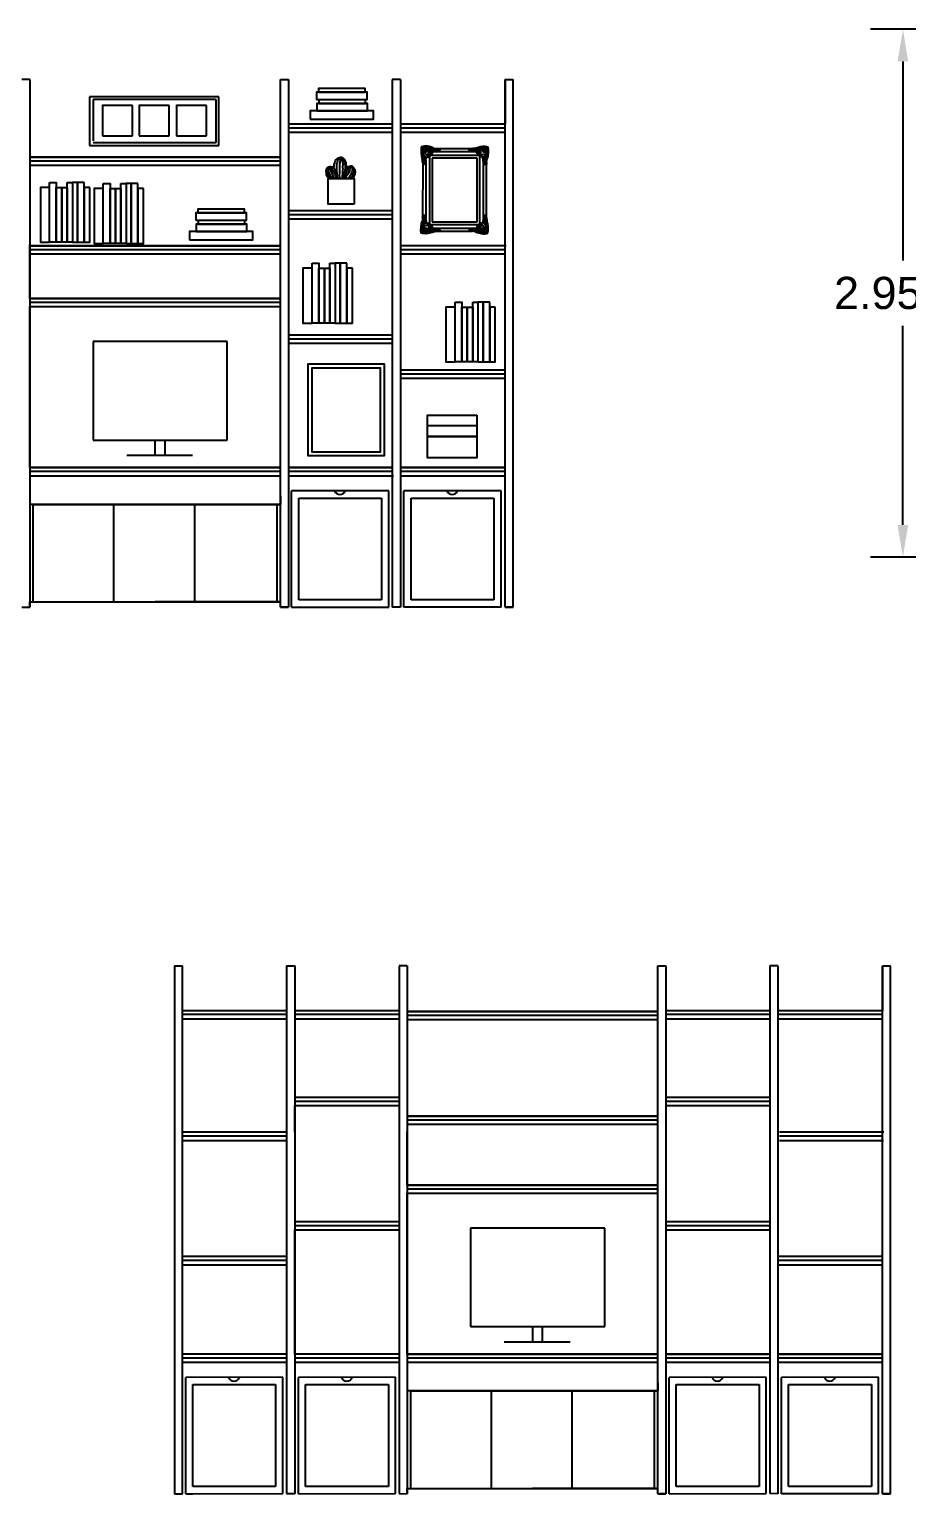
# Model space of a CAD drawing. Header units: millimetres. Extents: x 307.3 to 349.3, y 401.6 to 410.3.
# Drawn here: x 311.29 to 316.19, y 401.59 to 409.78 of the extents above; entities that cross this region are included whole.
import ezdxf

# ---------------------------------------------------------------- set-up
doc = ezdxf.new("R2010")
doc.units = ezdxf.units.MM
for name, color, linetype in [('AR - MUROS HATCH', 252, 'Continuous'), ('HATCH1', 253, 'Continuous'), ('v1', 6, 'Continuous'), ('v3', 4, 'Continuous')]:
    doc.layers.add(name, color=color, linetype=linetype)
doc.styles.get("Standard").update_dxf_attribs({"font": 'arial.ttf'})
doc.dimstyles.get("Standard").update_dxf_attribs({"dimtxt": 0.18, "dimasz": 0.18, "dimexe": 0.18, "dimexo": 0.0625, "dimgap": 0.09, "dimtad": 0, "dimtih": 1, "dimtoh": 1, "dimdec": 4, "dimzin": 0, "dimdsep": 46, "dimtxsty": 'Standard', "dimcen": 0.09, "dimadec": 0, "dimazin": 0, "dimtfac": 1, "dimtdec": 4, "dimtofl": 0, "dimtmove": 0, "dimatfit": 3, "dimfxl": 1, "dimtolj": 1, "dimtzin": 0, "dimarcsym": 0})

# ---------------------------------------------------------------- blocks, each defined once
blk = doc.blocks.new('*D75')
at = {"layer": 'Defpoints', "color": 0, "transparency": 16777216}
for p in [(316.9759, 409.7784), (316.1671, 406.8284), (316.9759, 406.8284)]:
    blk.add_point(p, dxfattribs=at)
at = {"layer": 'HATCH1', "color": 0, "lineweight": -2, "transparency": 16777216}
for p, q in [((316.9134, 409.7784), (315.9871, 409.7784)), ((316.1671, 409.5984), (316.1671, 408.4853)), ((316.1671, 407.0084), (316.1671, 408.1215)), ((316.9134, 406.8284), (315.9871, 406.8284))]:
    blk.add_line(p, q, dxfattribs=at)
at = {"layer": 'HATCH1', "color": 0, "transparency": 16777216}
for points in [[(316.1371, 409.5984), (316.1971, 409.5984), (316.1671, 409.7784)], [(316.1371, 407.0084), (316.1971, 407.0084), (316.1671, 406.8284)]]:
    blk.add_solid(points, dxfattribs=at)
at = {"layer": 'HATCH1', "color": 0, "transparency": 16777216, "insert": (316.1671, 408.3034), "char_height": 0.18, "attachment_point": 5}
blk.add_mtext('\\A1;2.9500', dxfattribs=at)
blk = doc.blocks.new('punta marco')
for p, q in [((-0.0294, 0.0244), (-0.03, 0.0158)), ((0.0141, -0.03), (0.0199, -0.0293))]:
    blk.add_line(p, q)
blk.add_circle((-0.0252, -0.022), 0.00257)
for centre, radius, start, end in [((0.0182, -0.021), 0.0561, 152.3927, 193.8107), ((-0.0634, 0.015), 0.0334, 342.5767, 1.3616), ((-0.0273, 0.0246), 0.00212, 75.3073, 185.7503), ((-0.0375, 0.0131), 0.0173, 344.0014, 51.5827), ((-0.0255, 0.0053), 0.00552, 308.2053, 32.8211), ((-0.0237, 0.058), 0.0933, 262.2378, 286.7912), ((0.0014, -0.0227), 0.00461, 46.0117, 150.4476), ((0.0142, -0.0763), 0.0463, 90.1244, 103.6796), ((0.008, -0.0364), 0.0173, 33.5953, 101.1766), ((0.0203, -0.0272), 0.00212, 259.4277, 9.8707)]:
    blk.add_arc(centre, radius, start, end)
for points, start_tangent, end_tangent in [([(-0.0283, 0.0103), (-0.0311, 0.0016), (-0.0328, -0.0115), (-0.0326, -0.0126)], (-0.294485, -0.955656), (0.407231, 0.913325)), ([(-0.0231, 0.0228), (-0.023, 0.0187), (-0.0271, 0.0051), (-0.0292, -0.0016)], (0.287145, -0.957887), (0.017925, -0.999839)), ([(-0.0182, 0.0009), (-0.0209, 0.0007), (-0.0211, -0.003)], (-0.9996, 0.028275), (0.039967, -0.999201)), ([(-0.0294, -0.0188), (-0.0366, -0.016)], (0.649463, -0.760393), (-0.920131, 0.39161)), ([(-0.0244, -0.0153), (-0.0245, -0.0115)], (-0.311457, -0.95026), (0.169444, 0.98554)), ([(-0.0221, -0.0261), (-0.0195, -0.0334)], (-0.752244, 0.658885), (0.380117, -0.924938)), ([(-0.023, -0.0171), (-0.0223, -0.0138)], (0.095799, -0.995401), (0.406287, 0.913746)), ([(0.0054, -0.0276), (-0.0031, -0.0305), (-0.0162, -0.0326), (-0.0174, -0.0324)], (-0.94768, -0.319221), (0.902434, 0.430829)), ([(0.0178, -0.022), (0.0137, -0.022), (0.0003, -0.0264), (-0.0064, -0.0287)], (-0.965026, 0.262154), (-0.999967, -0.008065))]:
    blk.add_spline(points, degree=3, dxfattribs=dict(start_tangent=start_tangent, end_tangent=end_tangent))
for points in [[(-0.0209, 0.0083), (-0.0263, -0.0004), (-0.0291, -0.0071), (-0.0298, -0.0116), (-0.0285, -0.0161), (-0.0254, -0.0179), (-0.0255, -0.0157), (-0.0268, -0.0152)], [(-0.0132, -0.0023), (-0.0158, 0.0011), (-0.018, 0.0008), (-0.0182, -0.0009), (-0.0184, -0.0062), (-0.0203, -0.0124)], [(-0.0245, -0.0211), (-0.0258, -0.0209), (-0.0264, -0.0227), (-0.0244, -0.0233), (-0.0244, -0.022), (-0.0255, -0.022)], [(0.0046, -0.0194), (-0.0041, -0.025), (-0.0108, -0.0279), (-0.0153, -0.0287), (-0.0198, -0.0275), (-0.0217, -0.0245), (-0.0195, -0.0245), (-0.0189, -0.0258)], [(-0.0205, -0.0213), (-0.0203, -0.0227), (-0.0185, -0.0232), (-0.0175, -0.0241)], [(-0.0183, -0.0249), (-0.0173, -0.026), (-0.0159, -0.0267)], [(-0.0104, -0.0046), (-0.0127, -0.0022), (-0.0143, -0.0045), (-0.0145, -0.0069), (-0.017, -0.0127)], [(-0.0075, -0.0103), (-0.0081, -0.0056), (-0.0115, -0.0048), (-0.0117, -0.0056), (-0.0128, -0.0097), (-0.0156, -0.0127)], [(-0.0026, -0.0204), (-0.0031, -0.0155), (-0.0045, -0.0138), (-0.0061, -0.0135), (-0.0117, -0.0183), (-0.0147, -0.0215)]]:
    blk.add_spline(points, degree=3)
for points, start_tangent in [([(-0.0221, 0.001), (-0.0237, -0.0007), (-0.028, -0.0092), (-0.0284, -0.0146), (-0.0264, -0.0166)], (-0.5361, -0.844155)), ([(-0.026, 0.0258), (-0.0263, 0.0197), (-0.0283, 0.0103)], (0.358426, -0.933558)), ([(-0.0199, 0.0011), (-0.0219, 0.001), (-0.0221, -0.0034), (-0.0233, -0.0112)], (-0.967058, 0.254557)), ([(-0.0302, -0.0209), (-0.0375, -0.0191)], (0.846019, -0.533153)), ([(-0.0315, -0.0226), (-0.0365, -0.0238)], (0.960783, -0.277301)), ([(-0.03, -0.0245), (-0.0354, -0.0292)], (0.980794, 0.195046)), ([(-0.0278, -0.0266), (-0.0326, -0.032)], (0.207248, 0.978288)), ([(-0.026, -0.0282), (-0.0272, -0.0332)], (-0.265311, 0.964163)), ([(-0.0242, -0.0269), (-0.0226, -0.0343)], (-0.522572, 0.852595)), ([(-0.0239, -0.0174), (-0.0224, -0.0181), (-0.0212, -0.0203), (-0.0205, -0.021), (-0.0174, -0.02)], (0.043458, -0.999055)), ([(-0.0224, -0.0178), (-0.0208, -0.0148)], (-0.090575, -0.99589)), ([(-0.0214, -0.0187), (-0.0177, -0.0169)], (-0.994104, 0.108431)), ([(-0.0212, -0.0201), (-0.0189, -0.0197)], (-0.959399, 0.282052)), ([(-0.0026, -0.0204), (-0.0045, -0.0223), (-0.0129, -0.0268), (-0.0183, -0.0273), (-0.0203, -0.0255)], (-0.829938, -0.557856)), ([(0.0209, -0.0248), (0.0148, -0.0252), (0.0054, -0.0276)], (-0.942558, 0.334044))]:
    blk.add_spline(points, degree=3, dxfattribs=dict(start_tangent=start_tangent))
at = {"end_tangent": (-0.749973, -0.661469)}
blk.add_spline([(-0.0041, -0.014), (-0.0047, -0.0103), (-0.007, -0.0101), (-0.0091, -0.0128), (-0.0113, -0.0166)], degree=3, dxfattribs=at)
blk.add_open_spline([(-0.0062, -0.0101), (-0.0054, -0.0101), (-0.0058, -0.0078), (-0.007, -0.0065), (-0.0074, -0.0066)], degree=3, knots=[0, 0, 0, 0, 0.002379416, 0.003929402, 0.003929402, 0.003929402, 0.003929402])

msp = doc.modelspace()

# ---------------------------------------------------------------- linework, layer by layer
at = {"layer": 'AR - MUROS HATCH'}
for points in [[(312.90334, 409.42701), (313.16417, 409.42701), (313.16417, 409.44776), (312.90334, 409.44776)], [(312.89222, 409.38622), (313.1753, 409.38622), (313.1753, 409.42701), (312.89222, 409.42701)], [(312.90542, 409.36286), (313.16625, 409.36286), (313.16625, 409.38361), (312.90542, 409.38361)], [(312.85618, 409.27584), (313.21004, 409.27584), (313.21004, 409.32207), (312.85618, 409.32207)], [(312.89429, 409.32207), (313.17737, 409.32207), (313.17737, 409.36286), (312.89429, 409.36286)], [(312.21762, 408.71184), (312.50071, 408.71184), (312.50071, 408.75263), (312.21762, 408.75263)], [(312.22875, 408.75263), (312.48958, 408.75263), (312.48958, 408.77339), (312.22875, 408.77339)], [(312.23082, 408.68848), (312.49165, 408.68848), (312.49165, 408.70923), (312.23082, 408.70923)], [(312.18159, 408.60146), (312.53544, 408.60146), (312.53544, 408.64769), (312.18159, 408.64769)], [(312.2197, 408.64769), (312.50278, 408.64769), (312.50278, 408.68848), (312.2197, 408.68848)]]:
    msp.add_lwpolyline(points, close=True, dxfattribs=at)
at = {"layer": 'HATCH1', "color": 114, "true_color": 0x139b48}
for p, q in [((311.29006, 409.49803), (311.24506, 409.49803)), ((311.29006, 409.49803), (311.29006, 406.54803)), ((311.29006, 409.49803), (311.29006, 409.19803)), ((312.69006, 406.54803), (312.69006, 409.49803)), ((312.69006, 409.49803), (312.73506, 409.49803)), ((312.73506, 409.49803), (312.73506, 406.54803)), ((313.31508, 409.49803), (313.31508, 406.54915)), ((313.36008, 409.49803), (313.31508, 409.49803)), ((313.36008, 409.49803), (313.36008, 406.54803)), ((313.94506, 406.54803), (313.94506, 409.49803)), ((313.94506, 409.49803), (313.94506, 409.24803)), ((313.94506, 409.49803), (313.99006, 409.49803)), ((313.99006, 406.54803), (313.99006, 409.49803)), ((311.29006, 409.20303), (311.29006, 408.95303)), ((313.31647, 409.24803), (312.73149, 409.24803)), ((312.73149, 409.20303), (313.31166, 409.20303)), ((313.94506, 409.24803), (313.36008, 409.24803)), ((313.36008, 409.20303), (313.94025, 409.20303)), ((311.29006, 409.15303), (311.29006, 409.14303)), ((311.99006, 409.06303), (311.29006, 409.06303)), ((311.29006, 409.06303), (312.69006, 409.06303)), ((311.29006, 409.01803), (312.69006, 409.01803)), ((311.29006, 409.01803), (312.68943, 409.01803)), ((312.73506, 408.71803), (313.31756, 408.71803)), ((312.73506, 408.71803), (313.31675, 408.71803)), ((312.73506, 408.71803), (313.31444, 408.71803)), ((312.73506, 408.71803), (313.31523, 408.71803)), ((311.29006, 408.27303), (311.29006, 408.57303)), ((311.29006, 408.27303), (311.29006, 408.57303)), ((311.29006, 408.56803), (312.68882, 408.56803)), ((311.29006, 408.56803), (312.68333, 408.56803)), ((311.99006, 408.56803), (311.29006, 408.56803)), ((311.29006, 408.56803), (312.69006, 408.56803)), ((311.29006, 408.52303), (312.69006, 408.52303)), ((311.29006, 408.52303), (312.68943, 408.52303)), ((311.29006, 408.27303), (311.29006, 408.52303)), ((311.29006, 408.52303), (312.68666, 408.52303)), ((313.3693, 408.52303), (313.94506, 408.52303)), ((313.3693, 408.52303), (313.94868, 408.52303)), ((313.3693, 408.52303), (313.94947, 408.52303)), ((311.99006, 408.27303), (311.29006, 408.27303)), ((311.29006, 408.27303), (312.69006, 408.27303)), ((311.29006, 407.32803), (311.29006, 408.22803)), ((311.29006, 407.32803), (311.29006, 408.22803)), ((311.29006, 408.22803), (312.69006, 408.22803)), ((311.29006, 408.22803), (312.68943, 408.22803)), ((312.73506, 408.02303), (313.31675, 408.02303)), ((312.73506, 408.02303), (312.96204, 408.02303)), ((312.73506, 408.02303), (313.31444, 408.02303)), ((312.73506, 408.02303), (313.31523, 408.02303)), ((313.36489, 407.82803), (313.94427, 407.82803)), ((313.36489, 407.82803), (313.94506, 407.82803)), ((311.99006, 407.32803), (311.29006, 407.32803)), ((311.29006, 407.32803), (312.69006, 407.32803)), ((311.29006, 407.32803), (311.29006, 407.16803)), ((312.73506, 407.32803), (313.31756, 407.32803)), ((313.36256, 407.32803), (313.94506, 407.32803)), ((311.29006, 407.28303), (312.68943, 407.28303)), ((312.73627, 407.28303), (313.32126, 407.28303)), ((313.36135, 407.28303), (313.94633, 407.28303)), ((312.69032, 407.16803), (312.69032, 407.12303)), ((313.29508, 407.19915), (312.75258, 407.19803)), ((313.29508, 407.19915), (312.75258, 407.19803)), ((313.29508, 407.19915), (312.75258, 407.19803)), ((312.75258, 406.54803), (312.75258, 407.19803)), ((312.79258, 406.58907), (312.79258, 407.15811)), ((312.79258, 407.15811), (313.25508, 407.15811)), ((313.25508, 407.15811), (313.25508, 406.58907)), ((313.29508, 406.54915), (313.29508, 407.19915)), ((313.92258, 407.19915), (313.38008, 407.19803)), ((313.92258, 407.19915), (313.38008, 407.19803)), ((313.92258, 407.19915), (313.38008, 407.19803)), ((313.38008, 406.54803), (313.38008, 407.19803)), ((313.42008, 406.58907), (313.42008, 407.15811)), ((313.42008, 407.15811), (313.88258, 407.15811)), ((313.88258, 407.15811), (313.88258, 406.58907)), ((313.92258, 406.54915), (313.92258, 407.19915)), ((312.69032, 407.12303), (311.29006, 407.12303)), ((311.31006, 406.57803), (311.31006, 407.12303)), ((311.31006, 407.12303), (312.69006, 407.12303)), ((311.76006, 406.57803), (311.76006, 407.12291)), ((311.76006, 407.12291), (312.21006, 407.12291)), ((312.21006, 407.12291), (312.21006, 406.5784)), ((312.69006, 407.12303), (312.67006, 407.12303)), ((312.67006, 407.12303), (312.67006, 406.57803)), ((312.69006, 406.54803), (312.69006, 406.59803)), ((313.25508, 406.58907), (312.79258, 406.58907)), ((313.88258, 406.58907), (313.42008, 406.58907)), ((311.24506, 406.54915), (311.29006, 406.54803)), ((311.29006, 406.54803), (311.29006, 406.57803)), ((311.29006, 406.57803), (312.69006, 406.57803)), ((311.29006, 406.57803), (311.31006, 406.57803)), ((311.31006, 406.57803), (311.76006, 406.57803)), ((312.69006, 406.57803), (311.99006, 406.57803)), ((312.69006, 406.54803), (312.73506, 406.54803)), ((312.73506, 406.54803), (312.69006, 406.54803)), ((312.73506, 406.54803), (312.69006, 406.54803)), ((312.73278, 406.54803), (312.73506, 406.54803)), ((312.75258, 406.54803), (313.29508, 406.54915)), ((313.36008, 406.54803), (313.31508, 406.54915)), ((313.92258, 406.54803), (313.38008, 406.54803)), ((313.94506, 406.54803), (313.99006, 406.54803)), ((313.99006, 406.54803), (313.94506, 406.54803)), ((313.99006, 406.54803), (313.94506, 406.54803)), ((313.99006, 406.54803), (313.94506, 406.54803)), ((313.99006, 406.54803), (313.94506, 406.54803)), ((313.94506, 406.54803), (313.94527, 406.54803)), ((312.09862, 404.54279), (312.09862, 401.59279)), ((312.09862, 404.54279), (312.14362, 404.54279)), ((312.14362, 401.59279), (312.14362, 404.54279)), ((312.72364, 404.54279), (312.72364, 401.59391)), ((312.72364, 404.54279), (312.74862, 404.54279)), ((312.74862, 404.54279), (312.77112, 404.54279)), ((312.77112, 404.54279), (312.77112, 401.59279)), ((313.39862, 404.54279), (313.35362, 404.54279)), ((313.35362, 404.54279), (313.35362, 401.59391)), ((313.39862, 404.54279), (313.39862, 401.59279)), ((313.39862, 404.54279), (313.39862, 404.24279)), ((314.79862, 401.59279), (314.79862, 404.54279)), ((314.79862, 404.54279), (314.84362, 404.54279)), ((314.84362, 404.54279), (314.84362, 401.59279)), ((315.42364, 404.54279), (315.42364, 401.59391)), ((315.46864, 404.54279), (315.42364, 404.54279)), ((315.46864, 404.54279), (315.46864, 401.59279)), ((316.05362, 401.59279), (316.05362, 404.54279)), ((316.05362, 404.54279), (316.05362, 404.29279)), ((316.05362, 404.54279), (316.09862, 404.54279)), ((316.09862, 401.59279), (316.09862, 404.54279)), ((312.72571, 404.29279), (312.14073, 404.29279)), ((313.35417, 404.29279), (312.76918, 404.29279)), ((315.42503, 404.29279), (314.84005, 404.29279)), ((316.05362, 404.29279), (315.46864, 404.29279)), ((312.14073, 404.24779), (312.7209, 404.24779)), ((312.77112, 404.24779), (313.35129, 404.24779)), ((314.09862, 404.28779), (313.39862, 404.28779)), ((313.39862, 404.28779), (314.79862, 404.28779)), ((313.39862, 404.24779), (313.39862, 403.99779)), ((313.39862, 404.24279), (314.79862, 404.24279)), ((313.39862, 404.24279), (314.79799, 404.24279)), ((314.84005, 404.24779), (315.42022, 404.24779)), ((315.46864, 404.24779), (316.04881, 404.24779)), ((313.39862, 404.19779), (313.39862, 404.18779)), ((312.77112, 403.61279), (312.77112, 403.76279)), ((312.77112, 403.76279), (313.35362, 403.76279)), ((312.77112, 403.76279), (313.35281, 403.76279)), ((312.77112, 403.76279), (313.35049, 403.76279)), ((312.77112, 403.76279), (313.35129, 403.76279)), ((314.84362, 403.76279), (315.42612, 403.76279)), ((314.84362, 403.76279), (315.42531, 403.76279)), ((314.84362, 403.76279), (315.42299, 403.76279)), ((314.84362, 403.76279), (315.42379, 403.76279)), ((313.39862, 403.70279), (314.79738, 403.70279)), ((313.39862, 403.70279), (314.79189, 403.70279)), ((314.09862, 403.70279), (313.39862, 403.70279)), ((313.39862, 403.70279), (314.79862, 403.70279)), ((313.39862, 403.65779), (314.79862, 403.65779)), ((313.39862, 403.65779), (314.79799, 403.65779)), ((313.39862, 403.65779), (314.79522, 403.65779)), ((312.14362, 403.51779), (312.14362, 403.56779)), ((312.14362, 403.56779), (312.71938, 403.56779)), ((312.14362, 403.56779), (312.72299, 403.56779)), ((312.14362, 403.56779), (312.72379, 403.56779)), ((313.39862, 403.31779), (313.39862, 403.61779)), ((313.39862, 403.31779), (313.39862, 403.61779)), ((313.39862, 403.31779), (313.39862, 403.56779)), ((315.47786, 403.56779), (316.05362, 403.56779)), ((315.47786, 403.56779), (316.05723, 403.56779)), ((315.47786, 403.56779), (316.05803, 403.56779)), ((312.14362, 402.91779), (312.14362, 403.51779)), ((314.09862, 403.31779), (313.39862, 403.31779)), ((313.39862, 403.31779), (314.79862, 403.31779)), ((313.39862, 402.37279), (313.39862, 403.27279)), ((313.39862, 402.37279), (313.39862, 403.27279)), ((313.39862, 403.27279), (314.79862, 403.27279)), ((313.39862, 403.27279), (314.79799, 403.27279)), ((312.77112, 402.91779), (312.77112, 403.06779)), ((312.77112, 403.06779), (313.35281, 403.06779)), ((312.77112, 403.06779), (312.9981, 403.06779)), ((312.77112, 403.06779), (313.35049, 403.06779)), ((312.77112, 403.06779), (313.35129, 403.06779)), ((314.84362, 403.06779), (315.42531, 403.06779)), ((314.84362, 403.06779), (315.0706, 403.06779)), ((314.84362, 403.06779), (315.42299, 403.06779)), ((314.84362, 403.06779), (315.42379, 403.06779)), ((312.77112, 402.37279), (312.77112, 402.91779)), ((312.14362, 402.37279), (312.14362, 402.87279)), ((312.14362, 402.87279), (312.3706, 402.87279)), ((312.14362, 402.87279), (312.72299, 402.87279)), ((312.14362, 402.87279), (312.72379, 402.87279)), ((315.47345, 402.87279), (316.05282, 402.87279)), ((315.47345, 402.87279), (316.05362, 402.87279)), ((312.14362, 402.37279), (312.14362, 402.77279)), ((312.14362, 402.32779), (312.14362, 402.35279)), ((312.14362, 402.32779), (312.72379, 402.32779)), ((313.35362, 402.37279), (312.77112, 402.37279)), ((312.77359, 402.32779), (313.35407, 402.32779)), ((314.09862, 402.37279), (313.39862, 402.37279)), ((313.39862, 402.37279), (314.79862, 402.37279)), ((313.39862, 402.37279), (313.39862, 402.21279)), ((313.39862, 402.32779), (314.79799, 402.32779)), ((314.84362, 402.37279), (315.42612, 402.37279)), ((314.84483, 402.32779), (315.42981, 402.32779)), ((315.46991, 402.32779), (316.05489, 402.32779)), ((315.47112, 402.37279), (316.05362, 402.37279)), ((312.70364, 402.24391), (312.16114, 402.24279)), ((312.16114, 401.59279), (312.16114, 402.24279)), ((312.70364, 401.59391), (312.70364, 402.24391)), ((313.33362, 402.24391), (312.79112, 402.24279)), ((313.33362, 402.24391), (312.79112, 402.24279)), ((313.33362, 402.24391), (312.79112, 402.24279)), ((312.79112, 401.59279), (312.79112, 402.24279)), ((313.33362, 401.59391), (313.33362, 402.24391)), ((315.40364, 402.24391), (314.86114, 402.24279)), ((315.40364, 402.24391), (314.86114, 402.24279)), ((315.40364, 402.24391), (314.86114, 402.24279)), ((314.86114, 401.59279), (314.86114, 402.24279)), ((315.40364, 401.59391), (315.40364, 402.24391)), ((316.03114, 402.24391), (315.48864, 402.24279)), ((316.03114, 402.24391), (315.48864, 402.24279)), ((316.03114, 402.24391), (315.48864, 402.24279)), ((315.48864, 401.59279), (315.48864, 402.24279)), ((316.03114, 401.59391), (316.03114, 402.24391)), ((312.20114, 401.63383), (312.20114, 402.20287)), ((312.20114, 402.20287), (312.66364, 402.20287)), ((312.66364, 402.20287), (312.66364, 401.63383)), ((312.83112, 401.63383), (312.83112, 402.20287)), ((312.83112, 402.20287), (313.29362, 402.20287)), ((313.29362, 402.20287), (313.29362, 401.63383)), ((314.79888, 402.16779), (313.39862, 402.16779)), ((313.41862, 401.62279), (313.41862, 402.16779)), ((313.41862, 402.16779), (314.79862, 402.16779)), ((313.86862, 401.62279), (313.86862, 402.16767)), ((313.86862, 402.16767), (314.31862, 402.16767)), ((314.31862, 402.16767), (314.31862, 401.62316)), ((314.79862, 402.16779), (314.77862, 402.16779)), ((314.77862, 402.16779), (314.77862, 401.62279)), ((314.79888, 402.21279), (314.79888, 402.16779)), ((314.90114, 401.63383), (314.90114, 402.20287)), ((314.90114, 402.20287), (315.36364, 402.20287)), ((315.36364, 402.20287), (315.36364, 401.63383)), ((315.52864, 401.63383), (315.52864, 402.20287)), ((315.52864, 402.20287), (315.99114, 402.20287)), ((315.99114, 402.20287), (315.99114, 401.63383)), ((312.09862, 401.59279), (312.14362, 401.59279)), ((312.09862, 401.59279), (312.14362, 401.59279)), ((312.09862, 401.59279), (312.14362, 401.59279)), ((312.16114, 401.59279), (312.70364, 401.59391)), ((312.16114, 401.59279), (312.20114, 401.59279)), ((312.66364, 401.63383), (312.20114, 401.63383)), ((312.77112, 401.59279), (312.72364, 401.59279)), ((312.79112, 401.59279), (313.33362, 401.59391)), ((312.79112, 401.59279), (313.33362, 401.59391)), ((313.29362, 401.63383), (312.83112, 401.63383)), ((313.35362, 401.59391), (313.39862, 401.59279)), ((313.39862, 401.59279), (313.39862, 401.62279)), ((313.39862, 401.62279), (314.79862, 401.62279)), ((313.39862, 401.62279), (313.41862, 401.62279)), ((313.41862, 401.62279), (313.86862, 401.62279)), ((314.79862, 401.62279), (314.09862, 401.62279)), ((314.79862, 401.59279), (314.79862, 401.64279)), ((314.79862, 401.59279), (314.84362, 401.59279)), ((314.84362, 401.59279), (314.79862, 401.59279)), ((314.84362, 401.59279), (314.79862, 401.59279)), ((314.84134, 401.59279), (314.84362, 401.59279)), ((314.86114, 401.59279), (315.40364, 401.59391)), ((315.36364, 401.63383), (314.90114, 401.63383)), ((315.46864, 401.59279), (315.42364, 401.59391)), ((316.03114, 401.59279), (315.48864, 401.59279)), ((315.99114, 401.63383), (315.52864, 401.63383)), ((316.05362, 401.59279), (316.09862, 401.59279)), ((316.09862, 401.59279), (316.05362, 401.59279)), ((316.09862, 401.59279), (316.05362, 401.59279)), ((316.09862, 401.59279), (316.05362, 401.59279)), ((316.09862, 401.59279), (316.05362, 401.59279)), ((316.05362, 401.59279), (316.05382, 401.59279))]:
    msp.add_line(p, q, dxfattribs=at)
at = {"layer": 'HATCH1', "color": 215, "true_color": 0xa953a0}
for p, q in [((313.31399, 409.24803), (312.73149, 409.24803)), ((312.73149, 409.22803), (313.31086, 409.22803)), ((313.94258, 409.24803), (313.36008, 409.24803)), ((313.36008, 409.22803), (313.93945, 409.22803)), ((312.69006, 409.06303), (311.29006, 409.06303)), ((311.29006, 409.04303), (312.68868, 409.04303)), ((313.31756, 408.76303), (312.73506, 408.76303)), ((312.73506, 408.74303), (313.31444, 408.74303)), ((312.69006, 408.56803), (311.29006, 408.56803)), ((311.29006, 408.54803), (312.68868, 408.54803)), ((313.9518, 408.56803), (313.3693, 408.56803)), ((313.3693, 408.54803), (313.94868, 408.54803)), ((312.69006, 408.27303), (311.29006, 408.27303)), ((311.29006, 408.25303), (312.68868, 408.25303)), ((313.31756, 408.06803), (312.73506, 408.06803)), ((312.73506, 408.04803), (313.31444, 408.04803)), ((313.94739, 407.87303), (313.36489, 407.87303)), ((313.36489, 407.85303), (313.94427, 407.85303)), ((312.69006, 407.32803), (311.29006, 407.32803)), ((313.31756, 407.32803), (312.73506, 407.32803)), ((313.94506, 407.32803), (313.36256, 407.32803)), ((311.29006, 407.30803), (312.68868, 407.30803)), ((312.73506, 407.30803), (313.31444, 407.30803)), ((313.36256, 407.30803), (313.94194, 407.30803)), ((312.72323, 404.29279), (312.14073, 404.29279)), ((313.35362, 404.29279), (312.77112, 404.29279)), ((315.42255, 404.29279), (314.84005, 404.29279)), ((316.05114, 404.29279), (315.46864, 404.29279)), ((312.14073, 404.27279), (312.7201, 404.27279)), ((312.77112, 404.27279), (313.35049, 404.27279)), ((314.79862, 404.28779), (313.39862, 404.28779)), ((313.39862, 404.26779), (314.79723, 404.26779)), ((314.84005, 404.27279), (315.41942, 404.27279)), ((315.46864, 404.27279), (316.04801, 404.27279)), ((313.35362, 403.80779), (312.77112, 403.80779)), ((315.42612, 403.80779), (314.84362, 403.80779)), ((312.77112, 403.78779), (313.35049, 403.78779)), ((314.84362, 403.78779), (315.42299, 403.78779)), ((314.79862, 403.70279), (313.39862, 403.70279)), ((313.39862, 403.68279), (314.79723, 403.68279)), ((312.72612, 403.61279), (312.14362, 403.61279)), ((312.14362, 403.59279), (312.72299, 403.59279)), ((316.06036, 403.61279), (315.47786, 403.61279)), ((315.47786, 403.59279), (316.05723, 403.59279)), ((314.79862, 403.31779), (313.39862, 403.31779)), ((313.39862, 403.29779), (314.79723, 403.29779)), ((313.35362, 403.11279), (312.77112, 403.11279)), ((312.77112, 403.09279), (313.35049, 403.09279)), ((315.42612, 403.11279), (314.84362, 403.11279)), ((314.84362, 403.09279), (315.42299, 403.09279)), ((312.72612, 402.91779), (312.14362, 402.91779)), ((312.14362, 402.89779), (312.72299, 402.89779)), ((316.05595, 402.91779), (315.47345, 402.91779)), ((315.47345, 402.89779), (316.05282, 402.89779)), ((312.72612, 402.37279), (312.14362, 402.37279)), ((312.14362, 402.35279), (312.72299, 402.35279)), ((313.35362, 402.37279), (312.77112, 402.37279)), ((312.77112, 402.35279), (313.35049, 402.35279)), ((314.79862, 402.37279), (313.39862, 402.37279)), ((313.39862, 402.35279), (314.79723, 402.35279)), ((315.42612, 402.37279), (314.84362, 402.37279)), ((314.84362, 402.35279), (315.42299, 402.35279)), ((316.05362, 402.37279), (315.47112, 402.37279)), ((315.47112, 402.35279), (316.05049, 402.35279))]:
    msp.add_line(p, q, dxfattribs=at)
at = {"layer": 'HATCH1', "color": 7}
for p, q in [((311.64356, 408.0326), (311.64356, 407.4826)), ((312.39356, 408.0326), (311.64356, 408.0326)), ((312.39356, 407.4826), (312.39356, 408.0326)), ((311.64356, 407.4826), (312.39356, 407.4826)), ((312.04425, 407.48288), (312.04425, 407.39589)), ((311.98914, 407.48009), (311.98914, 407.39744)), ((311.83215, 407.39744), (312.19971, 407.39744)), ((313.75212, 403.07736), (313.75212, 402.52736)), ((314.50212, 403.07736), (313.75212, 403.07736)), ((314.50212, 402.52736), (314.50212, 403.07736)), ((313.75212, 402.52736), (314.50212, 402.52736)), ((314.0977, 402.52485), (314.0977, 402.4422)), ((314.1528, 402.52764), (314.1528, 402.44065)), ((313.9407, 402.4422), (314.30827, 402.4422))]:
    msp.add_line(p, q, dxfattribs=at)
at = {"layer": 'HATCH1', "color": 114, "true_color": 0x139b48}
for centre in [(313.02258, 407.21053), (313.65008, 407.21053), (312.43114, 402.25529), (313.06112, 402.25529), (315.13114, 402.25529), (315.75864, 402.25529)]:
    msp.add_arc(centre, 0.0325, 202.619865, 337.380135, dxfattribs=at)
at = {"layer": 'v1', "color": 4}
msp.add_line((313.78666, 407.56156), (313.51118, 407.56156), dxfattribs=at)
for points in [[(312.98727, 409.00618), (312.98998, 409.0158), (312.99068, 409.02471), (312.9935, 409.03198), (312.99584, 409.04018), (312.99866, 409.04604), (313.00476, 409.05284), (313.00875, 409.05613), (313.01532, 409.06035), (313.0233, 409.06316), (313.02964, 409.0641), (313.03715, 409.06105), (313.0416, 409.0573), (313.04583, 409.05167), (313.05099, 409.04182), (313.05475, 409.03549), (313.05592, 409.02307), (313.05733, 409.01416), (313.05709, 409.00478), (313.05615, 408.99798), (313.05381, 408.98592), (313.05264, 408.98076), (313.05146, 408.97185), (313.05123, 408.96154), (313.05099, 408.95474), (313.05052, 408.94747), (313.05005, 408.94466), (313.04442, 408.94513), (313.0294, 408.94513), (313.01861, 408.94606), (313.0104, 408.94606), (313.00398, 408.9484)], [(313.01532, 409.06035), (313.01289, 409.04903), (313.00888, 409.04384), (313.00651, 409.0337), (313.00368, 409.02426), (313.00321, 409.01506), (313.00414, 408.99953), (313.00376, 408.98669), (313.00603, 408.97424), (313.00603, 408.96254), (313.00757, 408.95688), (313.00757, 408.95205), (313.00783, 408.94839), (313.00826, 408.94684)], [(313.0233, 409.06316), (313.02413, 409.05314), (313.02319, 409.04404), (313.02249, 409.03821), (313.02156, 409.03098), (313.02062, 409.02328), (313.01946, 409.01254), (313.01946, 409.00663), (313.02016, 408.99847), (313.01946, 408.9875), (313.01946, 408.977), (313.01946, 408.9706), (313.01922, 408.96267), (313.02062, 408.95264), (313.02004, 408.94594)], [(313.03339, 409.06257), (313.03426, 409.05386), (313.03565, 409.04527), (313.03728, 409.03761), (313.03798, 409.02764), (313.03798, 409.01859), (313.03751, 409.01232), (313.03751, 409.00595), (313.03844, 408.99829), (313.03751, 408.98785), (313.03658, 408.97718), (313.03612, 408.9665), (313.03565, 408.95884), (313.03542, 408.95397), (313.03473, 408.9491), (313.03391, 408.94513)], [(313.04251, 409.05609), (313.0436, 409.0512), (313.04531, 409.04582), (313.04773, 409.03847), (313.04926, 409.03363), (313.05065, 409.02512), (313.05204, 409.01655), (313.05202, 408.99895), (313.05065, 408.99046), (313.04789, 408.97729), (313.0472, 408.96811), (313.04674, 408.95824), (313.04582, 408.94975), (313.04543, 408.94504)], [(312.9604, 408.94435), (312.95258, 408.9529), (312.94924, 408.96042), (312.94694, 408.96689), (312.94694, 408.97545), (312.94652, 408.98505), (312.94819, 408.99486), (312.94949, 409.00284), (312.95584, 409.00752), (312.96353, 409.01119), (312.97189, 409.01119), (312.97958, 409.00952), (312.98727, 409.00618), (312.98994, 408.99683), (312.99529, 408.98781), (312.99696, 408.9828), (312.99897, 408.96978), (313.00432, 408.95875), (313.00398, 408.9484), (313.00398, 408.9484), (312.99395, 408.9464), (312.98626, 408.94706), (312.9769, 408.94706), (312.97022, 408.94673), (312.9604, 408.94435)], [(312.95267, 409.00518), (312.95119, 408.99611), (312.95002, 408.9879), (312.9518, 408.977), (312.95383, 408.96914), (312.95763, 408.96255), (312.96245, 408.95469), (312.96427, 408.95036), (312.9664, 408.94899), (312.96713, 408.94598)], [(312.95969, 409.00936), (312.95778, 408.99427), (312.95778, 408.98648), (312.96099, 408.97549), (312.96695, 408.96358), (312.97383, 408.95533), (312.9769, 408.94706)], [(312.96771, 409.01119), (312.96833, 408.99656), (312.97154, 408.98557), (312.97521, 408.97686), (312.98071, 408.96266), (312.98805, 408.95304)], [(312.97573, 409.01036), (312.97673, 409.00607), (312.97832, 408.99933), (312.98054, 408.99268), (312.98374, 408.9855), (312.98656, 408.97918), (312.99101, 408.97143), (312.99397, 408.96394), (312.99783, 408.95781), (312.99942, 408.95372), (313.00398, 408.9484)], [(313.05579, 408.99613), (313.05868, 408.99921), (313.06101, 409.00192), (313.0645, 409.00682), (313.07121, 409.01121), (313.0769, 409.01353), (313.08284, 409.01482), (313.08934, 409.01462), (313.09368, 409.01091), (313.09906, 409.00616), (313.10298, 408.99976), (313.1057, 408.99499), (313.1057, 408.98838), (313.10714, 408.98054), (313.1059, 408.97414), (313.10528, 408.96794), (313.10384, 408.96299), (313.10094, 408.95741), (313.09908, 408.95204), (313.09474, 408.94564), (313.08958, 408.94337), (313.0842, 408.94337), (313.07615, 408.94502), (313.06995, 408.94502), (313.06313, 408.94523), (313.05941, 408.94523), (313.05005, 408.94466)], [(313.08609, 409.01472), (313.08222, 409.00508), (313.07939, 408.99687), (313.07598, 408.98724), (313.0723, 408.9779), (313.07003, 408.97053), (313.0638, 408.96374), (313.05784, 408.95694), (313.05359, 408.95015), (313.05052, 408.94747)], [(313.07405, 409.01237), (313.07145, 409.0031), (313.06966, 408.99674), (313.06408, 408.99234), (313.06266, 408.98356), (313.05898, 408.97535), (313.05529, 408.9694), (313.05123, 408.96154)], [(313.09368, 409.01091), (313.09299, 409.0031), (313.09209, 408.99294), (313.09072, 408.98583), (313.08789, 408.97648), (313.08279, 408.96515), (313.0774, 408.95864), (313.07372, 408.95241), (313.06654, 408.94513)], [(313.10298, 408.99976), (313.10149, 408.98668), (313.09866, 408.9728), (313.09441, 408.96091), (313.09044, 408.95496), (313.08477, 408.95043), (313.08018, 408.9442), (313.08018, 408.9442)]]:
    msp.add_lwpolyline(points, dxfattribs=at)
for points in [[(311.40099, 408.89414), (311.34929, 408.89414), (311.34929, 408.58807), (311.40099, 408.58807)], [(311.40099, 408.92188), (311.43837, 408.92188), (311.43837, 408.58807), (311.40099, 408.58807)], [(311.43837, 408.89414), (311.46896, 408.89414), (311.46896, 408.58807), (311.43837, 408.58807)], [(311.46896, 408.89414), (311.49954, 408.89414), (311.49954, 408.58807), (311.46896, 408.58807)], [(311.49954, 408.92188), (311.52843, 408.92188), (311.52843, 408.58807), (311.49954, 408.58807)], [(311.55732, 408.92188), (311.52843, 408.92188), (311.52843, 408.58807), (311.55732, 408.58807)], [(311.5947, 408.92188), (311.55732, 408.92188), (311.55732, 408.58807), (311.5947, 408.58807)], [(311.62528, 408.89414), (311.5947, 408.89414), (311.5947, 408.58807), (311.62528, 408.58807)], [(311.70098, 408.8879), (311.64928, 408.8879), (311.64928, 408.58183), (311.70098, 408.58183)], [(311.70098, 408.91564), (311.73836, 408.91564), (311.73836, 408.58183), (311.70098, 408.58183)], [(311.73836, 408.8879), (311.76895, 408.8879), (311.76895, 408.58183), (311.73836, 408.58183)], [(311.76895, 408.8879), (311.79953, 408.8879), (311.79953, 408.58183), (311.76895, 408.58183)], [(311.79953, 408.91564), (311.82842, 408.91564), (311.82842, 408.58183), (311.79953, 408.58183)], [(311.85731, 408.91564), (311.82842, 408.91564), (311.82842, 408.58183), (311.85731, 408.58183)], [(311.89469, 408.91564), (311.85731, 408.91564), (311.85731, 408.58183), (311.89469, 408.58183)], [(311.92527, 408.8879), (311.89469, 408.8879), (311.89469, 408.58183), (311.92527, 408.58183)], [(313.1017, 408.80053), (312.95711, 408.80053), (312.95711, 408.94513), (313.1017, 408.94513)], [(312.86792, 408.47018), (312.9053, 408.47018), (312.9053, 408.13636), (312.86792, 408.13636)], [(312.96647, 408.47018), (312.99536, 408.47018), (312.99536, 408.13636), (312.96647, 408.13636)], [(313.02424, 408.47018), (312.99536, 408.47018), (312.99536, 408.13636), (313.02424, 408.13636)], [(313.06162, 408.47018), (313.02424, 408.47018), (313.02424, 408.13636), (313.06162, 408.13636)], [(312.86792, 408.44244), (312.81622, 408.44244), (312.81622, 408.13636), (312.86792, 408.13636)], [(312.9053, 408.44244), (312.93588, 408.44244), (312.93588, 408.13636), (312.9053, 408.13636)], [(312.93588, 408.44244), (312.96647, 408.44244), (312.96647, 408.13636), (312.93588, 408.13636)], [(313.09221, 408.44244), (313.06162, 408.44244), (313.06162, 408.13636), (313.09221, 408.13636)], [(313.66617, 408.22505), (313.61447, 408.22505), (313.61447, 407.91898), (313.66617, 407.91898)], [(313.66617, 408.25279), (313.70355, 408.25279), (313.70355, 407.91898), (313.66617, 407.91898)], [(313.70355, 408.22505), (313.73413, 408.22505), (313.73413, 407.91898), (313.70355, 407.91898)], [(313.73413, 408.22505), (313.76472, 408.22505), (313.76472, 407.91898), (313.73413, 407.91898)], [(313.76472, 408.25279), (313.79361, 408.25279), (313.79361, 407.91898), (313.76472, 407.91898)], [(313.82249, 408.25279), (313.79361, 408.25279), (313.79361, 407.91898), (313.82249, 407.91898)], [(313.85987, 408.25279), (313.82249, 408.25279), (313.82249, 407.91898), (313.85987, 407.91898)], [(313.89046, 408.22505), (313.85987, 408.22505), (313.85987, 407.91898), (313.89046, 407.91898)], [(313.78666, 407.62096), (313.78666, 407.50217), (313.51118, 407.50217), (313.51118, 407.62096)], [(313.78666, 407.50217), (313.78666, 407.38338), (313.51118, 407.38338), (313.51118, 407.50217)]]:
    msp.add_lwpolyline(points, close=True, dxfattribs=at)
at = {"layer": 'v3', "color": 4}
for p, q in [((311.62338, 409.40017), (311.62338, 409.12952)), ((312.34601, 409.40017), (311.62338, 409.40017)), ((312.33196, 409.38548), (311.6445, 409.38548)), ((311.6445, 409.38548), (311.6445, 409.15555)), ((312.33089, 409.14565), (312.33089, 409.38574)), ((312.34601, 409.12952), (312.34601, 409.40017)), ((311.696, 409.35557), (311.696, 409.18295)), ((311.86347, 409.35287), (311.69653, 409.35287)), ((311.86347, 409.18295), (311.86347, 409.35287)), ((311.90154, 409.35557), (311.90154, 409.18295)), ((312.06901, 409.35287), (311.90207, 409.35287)), ((312.06901, 409.18295), (312.06901, 409.35287)), ((312.11011, 409.35557), (312.11011, 409.18295)), ((312.27758, 409.35287), (312.11064, 409.35287)), ((312.27758, 409.18295), (312.27758, 409.35287)), ((311.62338, 409.12952), (312.34601, 409.12952)), ((311.6445, 409.14565), (312.33089, 409.14565)), ((311.696, 409.18295), (311.86347, 409.18295)), ((311.90154, 409.18295), (312.06901, 409.18295)), ((312.11011, 409.18295), (312.27758, 409.18295))]:
    msp.add_line(p, q, dxfattribs=at)
for points in [[(313.52311, 409.0694), (313.523, 408.69131)], [(313.79942, 409.07273), (313.52717, 409.07281)], [(313.53704, 409.05888), (313.53694, 408.70189)], [(313.78954, 409.0588), (313.53704, 409.05888)], [(313.78789, 409.09363), (313.53893, 409.0937)], [(313.76207, 409.11105), (313.56454, 409.11111)], [(313.78944, 408.70182), (313.78954, 409.0588)], [(313.80337, 408.6913), (313.80348, 409.06932)], [(313.48479, 409.03432), (313.4847, 408.72776)], [(313.50221, 409.03528), (313.50212, 408.72503)], [(313.82427, 408.72542), (313.82436, 409.03518)], [(313.84169, 408.72637), (313.84178, 409.03422)], [(313.52706, 408.68796), (313.79931, 408.68788)], [(313.53694, 408.70189), (313.78944, 408.70182)], [(313.53865, 408.66706), (313.78776, 408.66699)], [(313.56425, 408.64964), (313.76193, 408.64958)], [(313.56425, 408.64964), (313.76193, 408.64958)]]:
    msp.add_lwpolyline(points, dxfattribs=at)
at = {"layer": 'v3'}
for points in [[(313.27005, 407.57833), (313.27005, 407.3933), (312.84528, 407.3933), (312.84528, 407.90785), (313.27005, 407.90785), (313.27005, 407.86731)], [(313.24798, 407.5846), (313.24798, 407.41537), (312.86735, 407.41537), (312.86735, 407.88578), (313.24798, 407.88578), (313.24798, 407.87128)], [(313.24798, 407.87128), (313.24798, 407.5846)], [(313.27005, 407.86731), (313.27005, 407.57833)]]:
    msp.add_lwpolyline(points, dxfattribs=at)

# ---------------------------------------------------------------- block references
at = {"layer": 'v3', "color": 4, "xscale": 1.741390105079604, "yscale": 1.741390105079604, "zscale": 1.741390105079604}
for p, rotation in [((313.53704, 409.05888), 269.983217316291), ((313.78944, 408.70182), 89.983217316291)]:
    msp.add_blockref('punta marco', p, dxfattribs=dict(at, rotation=rotation))
at = {"layer": 'v3', "color": 4, "extrusion": (0, 0, -1), "zscale": -1.741390105079605}
for p, xscale, yscale, rotation in [((-313.78954, 409.0588), 1.741390105079604, 1.741390105079604, 270.016782683709), ((-313.53678, 408.70189), 1.74139010507961, 1.74139010507961, 90.01678268370885)]:
    msp.add_blockref('punta marco', p, dxfattribs=dict(at, xscale=xscale, yscale=yscale, rotation=rotation))

# ---------------------------------------------------------------- dimensions: what is measured, and where the dimension line sits
at = {"layer": 'HATCH1', "color": 11, "true_color": 0xf27172}
dim = msp.add_linear_dim(base=(316.16706, 406.82841), p1=(316.97591, 409.77841), p2=(316.97591, 406.82841), angle=90, dimstyle='Standard', dxfattribs=at)
dim.commit()
dim.dimension.update_dxf_attribs({"geometry": '*D75', "text_midpoint": (316.16706, 408.30341)})

doc.saveas('drawing.dxf')
